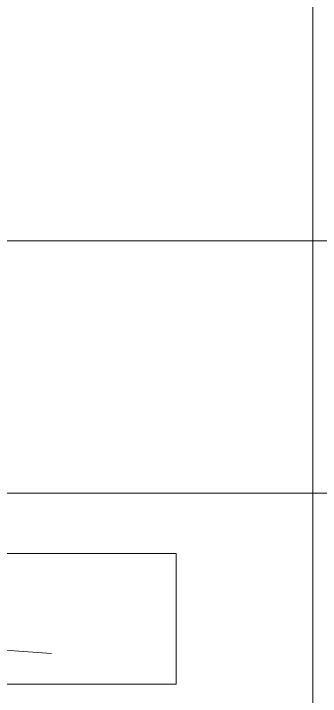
# Model space of a CAD drawing. Extents: x 2982526 to 3135339, y -1389320 to -1338265.
# Drawn here: x 3076352 to 3076996, y -1388175 to -1386741 of the extents above; entities that cross this region are included whole.
import ezdxf

# ---------------------------------------------------------------- set-up
doc = ezdxf.new("R2010")
doc.units = 0
doc.header["$MEASUREMENT"] = 0
doc.linetypes.add('CONTINU', pattern=[0])
doc.layers.add('MEP_HVAC_SUPPLY_AIR_DUCT', color=3, linetype='Continuous')
doc.layers.add('MEP_HVAC_TEXT', color=7, linetype='Continuous')

msp = doc.modelspace()

# ---------------------------------------------------------------- linework, layer by layer
at = {"layer": 'MEP_HVAC_SUPPLY_AIR_DUCT', "color": 1, "linetype": 'ByBlock', "lineweight": 0}
msp.add_lwpolyline([(3076693.4, -1387875.3), (3075323, -1387875.3), (3075323, -1388149.4), (3076693.4, -1388149.4)], close=True, dxfattribs=at)
msp.add_lwpolyline([(3075446.9, -1387955.9), (3076023.5, -1387997.9), (3075812.2, -1388040.9), (3076432, -1388084.9)], dxfattribs=at)
at = {"layer": 'MEP_HVAC_TEXT', "linetype": 'CONTINU', "lineweight": 0}
for p, q in [((3076980.4, -1379467.1), (3076980.4, -1388809.1)), ((3073891.8, -1387217.9), (3080866.8, -1387217.9)), ((3073891.8, -1387748.3), (3080866.8, -1387748.3))]:
    msp.add_line(p, q, dxfattribs=at)

doc.saveas('drawing.dxf')
